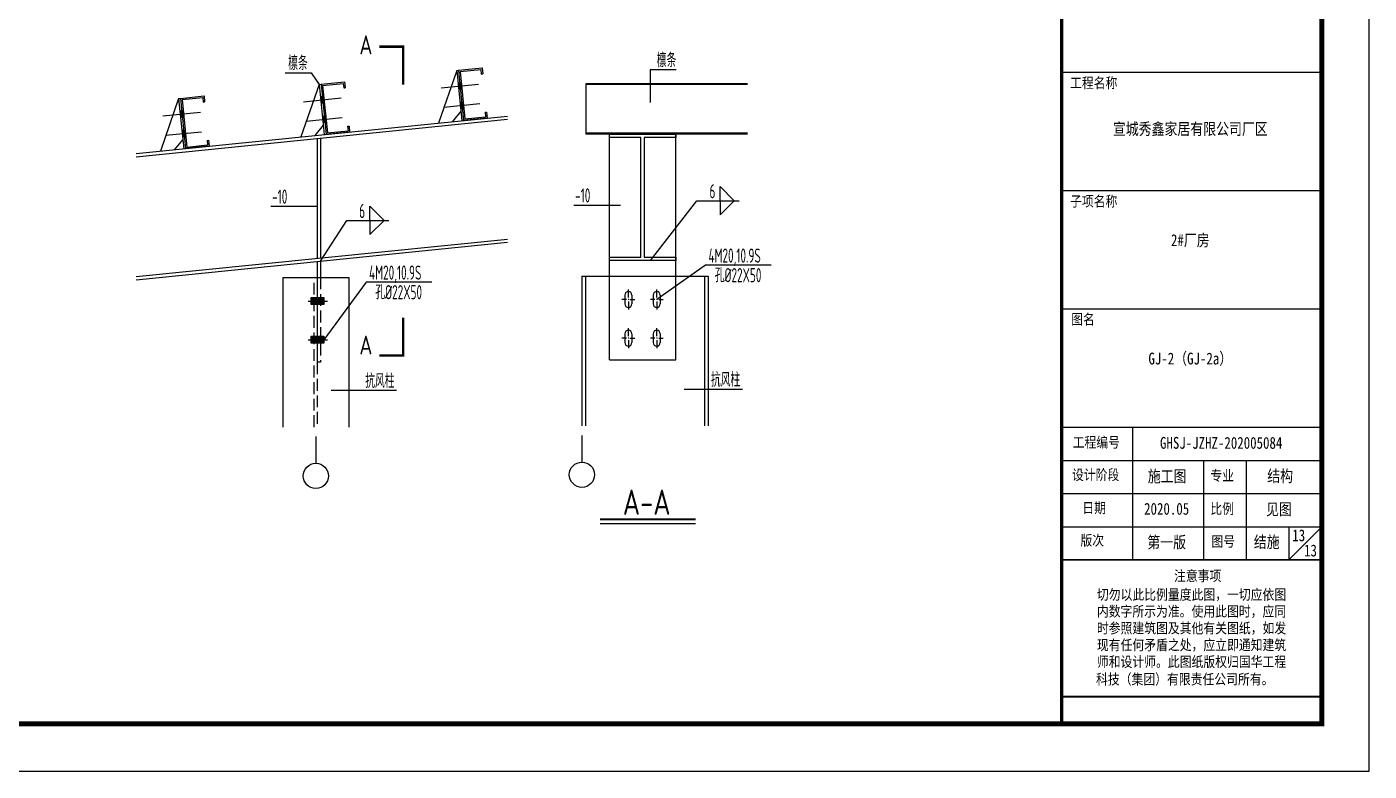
# Model space of a CAD drawing. Extents: x 9752569 to 9923256, y 1590558 to 2510207.
# Drawn here: x 9867540 to 9895906, y 1590558 to 1606281 of the extents above; entities that cross this region are included whole.
import ezdxf
from ezdxf.enums import TextEntityAlignment as Align

# ---------------------------------------------------------------- set-up
doc = ezdxf.new("R2010")
doc.units = 0
doc.header["$LTSCALE"] = 1000
doc.header["$MEASUREMENT"] = 0
doc.linetypes.add('30', pattern=[0])
doc.linetypes.add('CABLIN', pattern=[0.35, 0.25, -0.1])
doc.layers.get('0').update_dxf_attribs({"linetype": 'CONTINUOUS'})
for name, color, linetype in [('AXIS', 3, 'CONTINUOUS'), ('BOLT', 3, 'CONTINUOUS'), ('DIM', 3, 'CONTINUOUS'), ('killer_tk0.0000', 1, 'CONTINUOUS'), ('killer_tk3.0000', 1, 'CONTINUOUS'), ('PP-PM-TK', 7, 'CONTINUOUS'), ('PUB_TEXT', 7, 'CONTINUOUS'), ('PUB_TITLE', 4, 'CONTINUOUS'), ('一般文字', 6, 'CONTINUOUS'), ('螺栓孔标注', 6, 'CONTINUOUS')]:
    doc.layers.add(name, color=color, linetype=linetype)
doc.styles.add('_HZTXT', font='atssdeng.shx', dxfattribs={"width": 0.8, "bigfont": 'atssdchn.shx'})
doc.styles.add('hztxt', font='atssdeng.shx', dxfattribs={"width": 0.7, "height": 10, "bigfont": 'atssdchn.shx'})
doc.styles.add('TQ', font='txt.shx', dxfattribs={"width": 0.8, "bigfont": 'hztxt.shx'})
doc.styles.add('仿宋', font='', dxfattribs={"width": 0.8})
doc.styles.get('仿宋').set_extended_font_data('SimSun')

# ---------------------------------------------------------------- blocks, each defined once
blk = doc.blocks.new('A1-TK')
at = {"layer": 'PP-PM-TK', "color": 4}
for p, q in [((9146250, 1810980), (9151750, 1810980)), ((9146250, 1808480), (9151750, 1808480)), ((9146250, 1805980), (9151750, 1805980)), ((9146250, 1803480), (9151750, 1803480)), ((9147750, 1803480), (9147750, 1800680)), ((9146250, 1802780), (9151750, 1802780)), ((9149250, 1802780), (9149250, 1800680)), ((9150155, 1802780), (9150155, 1800680)), ((9146250, 1802080), (9151750, 1802080)), ((9146250, 1801380), (9151750, 1801380)), ((9151750, 1801380), (9151050, 1800680)), ((9151050, 1801380), (9151050, 1800680))]:
    blk.add_line(p, q, dxfattribs=at)
at = {"layer": 'PP-PM-TK', "color": 4, "const_width": 70}
blk.add_lwpolyline([(9146250, 1854616), (9151750, 1854616), (9151750, 1797216), (9146250, 1797216)], close=True, dxfattribs=at)
at = {"layer": 'PP-PM-TK', "color": 4, "const_width": 40}
for points in [[(9146250, 1800680), (9151750, 1800680)], [(9146250, 1797788), (9151750, 1797788)]]:
    blk.add_lwpolyline(points, dxfattribs=at)
at = {"layer": 'PUB_TEXT', "color": 2, "style": 'TQ'}
for s, p in [('工程名称', (9146430, 1810622)), ('子项名称', (9146430, 1808121)), ('图名', (9146454, 1805628)), ('工程编号', (9146484, 1803029)), ('设计阶段', (9146471, 1802343)), ('专业', (9149395, 1802326)), ('日期', (9146689, 1801643)), ('比例', (9149395, 1801626)), ('版次', (9146650, 1800957)), ('图号', (9149418, 1800934)), ('注意事项', (9148627, 1800207)), ('切勿以此比例量度此图，一切应依图', (9146997, 1799812)), ('内数字所示为准。使用此图时，应同', (9146997, 1799458)), ('时参照建筑图及其他有关图纸，如发', (9146997, 1799103)), ('现有任何矛盾之处，应立即通知建筑', (9146997, 1798748)), ('师和设计师。此图纸版权归国华工程', (9146997, 1798393)), ('科技（集团）有限责任公司所有。', (9146979, 1798024))]:
    blk.add_text(s, height=250, dxfattribs=at).set_placement(p)
at = {"layer": 'PUB_TITLE', "color": 0, "style": '仿宋', "width": 0.8}
for s, p in [('宣城秀鑫家居有限公司厂区', (9148971, 1809658)), ('2#厂房', (9148971, 1807307))]:
    blk.add_text(s, height=250, dxfattribs=at).set_placement(p, align=Align.CENTER)
for s, p in [('GHSJ-JZHZ-202005084', (9148331, 1803026)), ('施工图', (9148073, 1802321)), ('结构', (9150597, 1802326)), ('2020.05', (9147995, 1801633)), ('见图', (9150571, 1801623)), ('第一版', (9148063, 1800927)), ('结施', (9150313, 1800933)), ('13', (9151375, 1800752))]:
    blk.add_text(s, height=250, dxfattribs=at).set_placement(p)

msp = doc.modelspace()

# ---------------------------------------------------------------- hatches: boundary and pattern name
at = {"layer": 'killer_tk0.0000'}
for points in [[(9873547.2, 1600561.3), (9873815.2, 1600561.3), (9873815.2, 1600414.6), (9873547.2, 1600414.6)], [(9873547.2, 1599744.4), (9873815.2, 1599744.4), (9873815.2, 1599597.7), (9873547.2, 1599597.7)]]:
    msp.add_hatch(color=256, dxfattribs=at).paths.add_polyline_path(points)

# ---------------------------------------------------------------- linework, layer by layer
at = {"layer": 'AXIS'}
for p, q in [((9880251.7, 1600562.2, -200), (9880251.7, 1600732.7, -200)), ((9880851.8, 1600562.2, -200), (9880851.8, 1600732.7, -200)), ((9880211.1, 1600521.6, -200), (9880116.9, 1600521.6, -200)), ((9880258.5, 1600521.6, -200), (9880244.9, 1600521.6, -200)), ((9880251.7, 1600528.3, -200), (9880251.7, 1600514.8, -200)), ((9880251.7, 1600480.9, -200), (9880251.7, 1600307.1, -200)), ((9880292.4, 1600521.6, -200), (9880386.6, 1600521.6, -200)), ((9880811.2, 1600521.6, -200), (9880717, 1600521.6, -200)), ((9880858.6, 1600521.6, -200), (9880845, 1600521.6, -200)), ((9880851.8, 1600528.3, -200), (9880851.8, 1600514.8, -200)), ((9880851.8, 1600480.9, -200), (9880851.8, 1600307.1, -200)), ((9880892.5, 1600521.6, -200), (9880986.7, 1600521.6, -200)), ((9880251.7, 1599745.3, -200), (9880251.7, 1599915.8, -200)), ((9880851.8, 1599745.3, -200), (9880851.8, 1599915.8, -200)), ((9880211.1, 1599704.7, -200), (9880116.9, 1599704.7, -200)), ((9880258.5, 1599704.7, -200), (9880244.9, 1599704.7, -200)), ((9880251.7, 1599711.5, -200), (9880251.7, 1599697.9, -200)), ((9880251.7, 1599664, -200), (9880251.7, 1599490.2, -200)), ((9880292.4, 1599704.7, -200), (9880386.6, 1599704.7, -200)), ((9880811.2, 1599704.7, -200), (9880717, 1599704.7, -200)), ((9880858.6, 1599704.7, -200), (9880845, 1599704.7, -200)), ((9880851.8, 1599711.5, -200), (9880851.8, 1599697.9, -200)), ((9880851.8, 1599664, -200), (9880851.8, 1599490.2, -200)), ((9880892.5, 1599704.7, -200), (9880986.7, 1599704.7, -200))]:
    msp.add_line(p, q, dxfattribs=at)
at = {"layer": 'BOLT'}
for centre, start, end in [((9880251.7, 1600614.8, -200), 0, 180), ((9880851.8, 1600614.8, -200), 0, 180), ((9880251.7, 1600427.7, -200), 180, 0), ((9880851.8, 1600427.7, -200), 180, 0), ((9880251.7, 1599797.9, -200), 0, 180), ((9880851.8, 1599797.9, -200), 0, 180), ((9880251.7, 1599610.9, -200), 180, 0), ((9880851.8, 1599610.9, -200), 180, 0)]:
    msp.add_arc(centre, 73.2, start, end, dxfattribs=at)
at = {"layer": 'DIM'}
for p, q in [((9873647.7, 1597624.9, -200), (9873647.7, 1597061, -200)), ((9879270.3, 1597650.6, -200), (9879270.3, 1597086.6, -200))]:
    msp.add_line(p, q, dxfattribs=at)
for centre in [(9873647.7, 1596794.3, -200), (9879270.3, 1596819.9, -200)]:
    msp.add_circle(centre, 266.7, dxfattribs=at)
at = {"layer": 'killer_tk0.0000', "color": 7}
for p, q in [((9876624, 1605360, -200), (9876240.4, 1604248.9, -200)), ((9876624, 1605360, -200), (9876663.8, 1605364, -200)), ((9876624, 1605360, -200), (9876731.2, 1604298.5, -200)), ((9876663.8, 1605364, -200), (9877161.3, 1605414.2, -200)), ((9876663.8, 1605364, -200), (9876771, 1604302.5, -200)), ((9876696.7, 1605337.2, -200), (9877134.5, 1605381.4, -200)), ((9876696.7, 1605337.2, -200), (9876797.8, 1604335.3, -200)), ((9877134.5, 1605381.4, -200), (9877144.2, 1605285.2, -200)), ((9877144.2, 1605285.2, -200), (9877174, 1605288.2, -200)), ((9877161.3, 1605414.2, -200), (9877174, 1605288.2, -200)), ((9873716.9, 1605066.6, -200), (9873333.2, 1603955.5, -200)), ((9873716.9, 1605066.6, -200), (9873756.7, 1605070.6, -200)), ((9873716.9, 1605066.6, -200), (9873824, 1604005, -200)), ((9873756.7, 1605070.6, -200), (9874254.1, 1605120.8, -200)), ((9873756.7, 1605070.6, -200), (9873863.8, 1604009.1, -200)), ((9873789.5, 1605043.8, -200), (9874227.3, 1605088, -200)), ((9873789.5, 1605043.8, -200), (9873890.6, 1604041.9, -200)), ((9874227.3, 1605088, -200), (9874237, 1604991.8, -200)), ((9874237, 1604991.8, -200), (9874266.9, 1604994.8, -200)), ((9874254.1, 1605120.8, -200), (9874266.9, 1604994.8, -200)), ((9870747.6, 1604766.9, -200), (9870364, 1603655.8, -200)), ((9870747.6, 1604766.9, -200), (9870787.4, 1604771, -200)), ((9870747.6, 1604766.9, -200), (9870854.8, 1603705.4, -200)), ((9870787.4, 1604771, -200), (9871284.9, 1604821.2, -200)), ((9870787.4, 1604771, -200), (9870894.6, 1603709.4, -200)), ((9870820.3, 1604744.1, -200), (9871258.1, 1604788.3, -200)), ((9870820.3, 1604744.1, -200), (9870921.4, 1603742.3, -200)), ((9871258.1, 1604788.3, -200), (9871267.8, 1604692.1, -200)), ((9871267.8, 1604692.1, -200), (9871297.6, 1604695.1, -200)), ((9871284.9, 1604821.2, -200), (9871297.6, 1604695.1, -200)), ((9869847.3, 1603603.7, -200), (9877698.3, 1604396.1, -200)), ((9869847.3, 1603536.7, -200), (9877698.3, 1604329.1, -200)), ((9876711.1, 1604497.4, -200), (9876532.2, 1604278.4, -200)), ((9877268.4, 1604352.7, -200), (9876771, 1604302.5, -200)), ((9876797.8, 1604335.3, -200), (9877235.6, 1604379.5, -200)), ((9877225.9, 1604475.7, -200), (9877255.7, 1604478.7, -200)), ((9877225.9, 1604475.7, -200), (9877235.6, 1604379.5, -200)), ((9877225.9, 1604475.7, -200), (9877235.6, 1604379.5, -200)), ((9877255.7, 1604478.7, -200), (9877268.4, 1604352.7, -200)), ((9873803.9, 1604204, -200), (9873625, 1603985, -200)), ((9874361.3, 1604059.3, -200), (9873863.8, 1604009.1, -200)), ((9873890.6, 1604041.9, -200), (9874328.4, 1604086.1, -200)), ((9874318.7, 1604182.3, -200), (9874348.6, 1604185.3, -200)), ((9874318.7, 1604182.3, -200), (9874328.4, 1604086.1, -200)), ((9874318.7, 1604182.3, -200), (9874328.4, 1604086.1, -200)), ((9874348.6, 1604185.3, -200), (9874361.3, 1604059.3, -200)), ((9870834.7, 1603904.4, -200), (9870655.8, 1603685.3, -200)), ((9870921.4, 1603742.3, -200), (9871359.2, 1603786.4, -200)), ((9871349.5, 1603882.6, -200), (9871379.3, 1603885.6, -200)), ((9871349.5, 1603882.6, -200), (9871359.2, 1603786.4, -200)), ((9871349.5, 1603882.6, -200), (9871359.2, 1603786.4, -200)), ((9871379.3, 1603885.6, -200), (9871392, 1603759.6, -200)), ((9871392, 1603759.6, -200), (9870894.6, 1603709.4, -200)), ((9869847.3, 1601004.3, -200), (9877698.3, 1601796.6, -200)), ((9869847.3, 1600937.3, -200), (9877698.3, 1601729.6, -200)), ((9872947.3, 1600987.5, -200), (9872947.3, 1597824.9, -200)), ((9872947.3, 1600987.5, -200), (9874348, 1600987.5, -200)), ((9874348, 1600987.5, -200), (9874348, 1597824.9, -200)), ((9879270.3, 1601013.1, -200), (9879270.3, 1597850.6, -200)), ((9879270.3, 1601013.1, -200), (9881936.9, 1601013.1, -200)), ((9879346.3, 1601013.1, -200), (9879346.3, 1597850.6, -200)), ((9881860.9, 1601013.1, -200), (9881860.9, 1597850.6, -200)), ((9881936.9, 1601013.1, -200), (9881936.9, 1597850.6, -200))]:
    msp.add_line(p, q, dxfattribs=at)
at = {"layer": 'killer_tk0.0000'}
for p, q in [((9876292.2, 1604992.5, -200), (9877087.7, 1605072.8, -200)), ((9873385, 1604699.1, -200), (9874180.6, 1604779.4, -200)), ((9876349.6, 1604583.3, -200), (9877109.5, 1604660, -200)), ((9870415.8, 1604399.5, -200), (9871211.3, 1604479.8, -200)), ((9873442.4, 1604289.9, -200), (9874202.3, 1604366.6, -200)), ((9870473.2, 1603990.2, -200), (9871233.1, 1604066.9, -200)), ((9873482.6, 1600488, -200), (9873893, 1600488, -200)), ((9873482.6, 1599671.1, -200), (9873893, 1599671.1, -200))]:
    msp.add_line(p, q, dxfattribs=at)
at = {"layer": 'killer_tk0.0000', "color": 3}
for p, q in [((9879355.4, 1605079.8, -200), (9879355.4, 1604012.9, -200)), ((9882767.4, 1605079.8, -200), (9879355.4, 1605079.8, -200)), ((9882767.4, 1605060.8, -200), (9879355.4, 1605060.8, -200)), ((9882767.4, 1604031.9, -200), (9879355.4, 1604031.9, -200)), ((9882767.4, 1604012.9, -200), (9879355.4, 1604012.9, -200))]:
    msp.add_line(p, q, dxfattribs=at)
at = {"layer": 'killer_tk0.0000', "color": 7, "elevation": -200}
for points in [[(9873681.2, 1601391.2), (9873681.2, 1603923.6)], [(9873748.2, 1603930.4), (9873748.2, 1601398)], [(9879851.4, 1601413.1), (9880518.3, 1601413.1), (9880518.3, 1603946.2), (9879851.4, 1603946.2), (9879851.4, 1604012.9), (9881252.1, 1604012.9), (9881252.1, 1603946.2), (9880585.3, 1603946.2), (9880585.3, 1601413.1), (9881252.1, 1601413.1), (9881252.1, 1601346.4), (9879851.4, 1601346.4), (9879851.4, 1601413.1)], [(9873681.2, 1600987.5), (9873681.2, 1601324.2)], [(9873748.2, 1601331), (9873748.2, 1600987.5)]]:
    msp.add_lwpolyline(points, dxfattribs=at)
at = {"layer": 'killer_tk0.0000', "linetype": 'CABLIN', "elevation": -200}
for points in [[(9873614.2, 1597824.9), (9873614.2, 1600987.5)], [(9873748.2, 1600987.5), (9873748.2, 1599194.2), (9873681.2, 1599194.2), (9873681.2, 1600987.5)], [(9873681.2, 1597895.6), (9873681.2, 1600987.5)]]:
    msp.add_lwpolyline(points, dxfattribs=at)
at = {"layer": 'killer_tk0.0000', "elevation": -200}
for points in [[(9873547.2, 1600561.3), (9873815.2, 1600561.3), (9873815.2, 1600414.6), (9873547.2, 1600414.6)], [(9873547.2, 1599744.4), (9873815.2, 1599744.4), (9873815.2, 1599597.7), (9873547.2, 1599597.7)]]:
    msp.add_lwpolyline(points, close=True, dxfattribs=at)
at = {"layer": 'killer_tk0.0000'}
for points in [[(9876649.4, 1605109, -200), (9876719, 1605116, -200), (9876665.4, 1604949.8, -200), (9876735.1, 1604956.8, -200)], [(9873742.2, 1604815.6, -200), (9873811.8, 1604822.6, -200), (9873758.3, 1604656.4, -200), (9873827.9, 1604663.4, -200)], [(9876690.8, 1604698.1, -200), (9876760.5, 1604705.2, -200), (9876706.9, 1604539, -200), (9876776.5, 1604546, -200)], [(9870773, 1604515.9, -200), (9870842.6, 1604522.9, -200), (9870789, 1604356.7, -200), (9870858.7, 1604363.8, -200)], [(9873783.7, 1604404.7, -200), (9873853.3, 1604411.8, -200), (9873799.7, 1604245.6, -200), (9873869.4, 1604252.6, -200)], [(9870814.4, 1604105.1, -200), (9870884.1, 1604112.1, -200), (9870830.5, 1603945.9, -200), (9870900.1, 1603952.9, -200)]]:
    msp.add_solid(points, dxfattribs=at)
at = {"layer": 'killer_tk3.0000', "color": 3, "linetype": '30', "ltscale": 0.02}
for p, q in [((9879851.4, 1599244.8, -200), (9879851.4, 1604012.9, -200)), ((9881252.1, 1599244.8, -200), (9881252.1, 1604012.9, -200)), ((9880178.6, 1600614.8, -200), (9880178.6, 1600427.7, -200)), ((9880324.9, 1600614.8, -200), (9880324.9, 1600427.7, -200)), ((9880778.6, 1600614.8, -200), (9880778.6, 1600427.7, -200)), ((9880925, 1600614.8, -200), (9880925, 1600427.7, -200)), ((9880178.6, 1599797.9, -200), (9880178.6, 1599610.9, -200)), ((9880324.9, 1599797.9, -200), (9880324.9, 1599610.9, -200)), ((9880778.6, 1599797.9, -200), (9880778.6, 1599610.9, -200)), ((9880925, 1599797.9, -200), (9880925, 1599610.9, -200)), ((9879851.4, 1599244.8, -200), (9881252.1, 1599244.8, -200))]:
    msp.add_line(p, q, dxfattribs=at)
at = {"layer": 'PUB_TITLE'}
msp.add_lwpolyline([(9811805.5, 1590557.9), (9895905.5, 1590557.9), (9895905.5, 1649957.9), (9811805.5, 1649957.9)], close=True, dxfattribs=at)
at = {"layer": 'PUB_TITLE', "const_width": 100}
msp.add_lwpolyline([(9814305.5, 1591557.9), (9894905.5, 1591557.9), (9894905.5, 1648957.9), (9814305.5, 1648957.9)], close=True, dxfattribs=at)
at = {"layer": '一般文字', "color": 2}
msp.add_line((9879657.3, 1595787.5, -200), (9881671.7, 1595787.5, -200), dxfattribs=at)
at = {"layer": '一般文字', "color": 6, "linetype": 'Continuous', "lineweight": -3, "const_width": 50, "elevation": -200}
for points in [[(9874992.2, 1605862.6), (9875492.2, 1605862.6), (9875492.2, 1605062.6)], [(9875492.2, 1600139), (9875492.2, 1599339), (9874992.2, 1599339)]]:
    msp.add_lwpolyline(points, dxfattribs=at)
at = {"layer": '一般文字', "color": 2, "const_width": 45, "elevation": -200}
msp.add_lwpolyline([(9879654.4, 1595875.8), (9881671.5, 1595875.8)], dxfattribs=at)
at = {"layer": '螺栓孔标注', "color": 0}
for p, q in [((9882490.1, 1602609.2, -200), (9882190.1, 1602909.2, -200)), ((9882190.1, 1602609.2, -200), (9882190.1, 1602909.2, -200)), ((9872694.6, 1602490.9, -200), (9873681.2, 1602490.9, -200)), ((9875087.9, 1602191.5, -200), (9874787.9, 1602491.5, -200)), ((9874787.9, 1602191.5, -200), (9874787.9, 1602491.5, -200)), ((9879097.9, 1602516.5, -200), (9880084.4, 1602516.5, -200)), ((9881701.8, 1602609.2, -200), (9882590.1, 1602609.2, -200)), ((9882490.1, 1602609.2, -200), (9882190.1, 1602309.2, -200)), ((9882190.1, 1602609.2, -200), (9882190.1, 1602309.2, -200)), ((9874299.5, 1602191.5, -200), (9875187.9, 1602191.5, -200)), ((9875087.9, 1602191.5, -200), (9874787.9, 1601891.5, -200)), ((9874787.9, 1602191.5, -200), (9874787.9, 1601891.5, -200)), ((9881883.8, 1601244.9, -200), (9880851.8, 1600521.6, -200)), ((9883268.2, 1601244.9, -200), (9881883.8, 1601244.9, -200)), ((9874712.2, 1600885.8, -200), (9873815.2, 1599671.1, -200)), ((9876096.6, 1600885.8, -200), (9874712.2, 1600885.8, -200)), ((9875354.8, 1598596.7, -200), (9873970.4, 1598596.7, -200)), ((9882661.3, 1598622.3, -200), (9881429.4, 1598622.3, -200))]:
    msp.add_line(p, q, dxfattribs=at)
at = {"layer": '螺栓孔标注', "color": 0, "elevation": -200}
for points in [[(9872997.5, 1605312.5), (9873549.7, 1605312.5), (9873716.9, 1605066.6)], [(9881261.9, 1605374.9), (9880709.6, 1605374.9), (9880709.6, 1604686.2)], [(9880717.6, 1601346.4), (9881701.8, 1602609.2)], [(9873748.2, 1601331), (9874299.5, 1602191.5)]]:
    msp.add_lwpolyline(points, dxfattribs=at)

# ---------------------------------------------------------------- block references
msp.add_blockref('A1-TK', (743155.1, -205657.9))

# ---------------------------------------------------------------- texts
at = {"layer": 'PUB_TITLE', "color": 6, "style": '仿宋', "width": 0.8}
msp.add_text('GJ-2（GJ-2a）', height=250, dxfattribs=at).set_placement((9892126.4, 1599149.3), align=Align.CENTER)
msp.add_text('13', height=250, dxfattribs=at).set_placement((9894281.3, 1595414))
at = {"layer": '一般文字', "color": 6, "linetype": 'Continuous', "lineweight": -3, "style": 'hztxt', "width": 0.8}
for p in [(9874842.2, 1605581, -200), (9874842.2, 1599241.8, -200)]:
    msp.add_text('A', height=400, dxfattribs=at).set_placement(p, align=Align.BOTTOM_RIGHT)
at = {"layer": '一般文字', "color": 2, "style": '_HZTXT', "width": 0.8}
msp.add_text('A-A', height=533.33, dxfattribs=at).set_placement((9880134, 1595972.6, -200))
at = {"layer": '螺栓孔标注', "color": 0, "style": '_HZTXT', "width": 0.6}
for s, p in [('檩条', (9880851.2, 1605429, -200)), ('檩条', (9873064.2, 1605366.6, -200)), ('-10', (9872724.1, 1602545, -200)), ('-10', (9879127.4, 1602570.6, -200)), ('4M20,10.9S', (9881943.9, 1601299, -200)), ('4M20,10.9S', (9881943.9, 1601299, -200)), ('4M20,10.9S', (9874772.3, 1600939.9, -200)), ('4M20,10.9S', (9874772.3, 1600939.9, -200)), ('孔%%C22X50', (9882075.2, 1600885.3, -200)), ('孔%%C22X50', (9874903.6, 1600526.2, -200)), ('抗风柱', (9874689.3, 1598650.8, -200)), ('抗风柱', (9881995.7, 1598676.4, -200))]:
    msp.add_text(s, height=300, dxfattribs=at).set_placement(p)
for p in [(9882090.1, 1602659.2, -200), (9874687.9, 1602241.5, -200)]:
    msp.add_text('6', height=300, dxfattribs=at).set_placement(p, align=Align.RIGHT)

doc.saveas('drawing.dxf')
